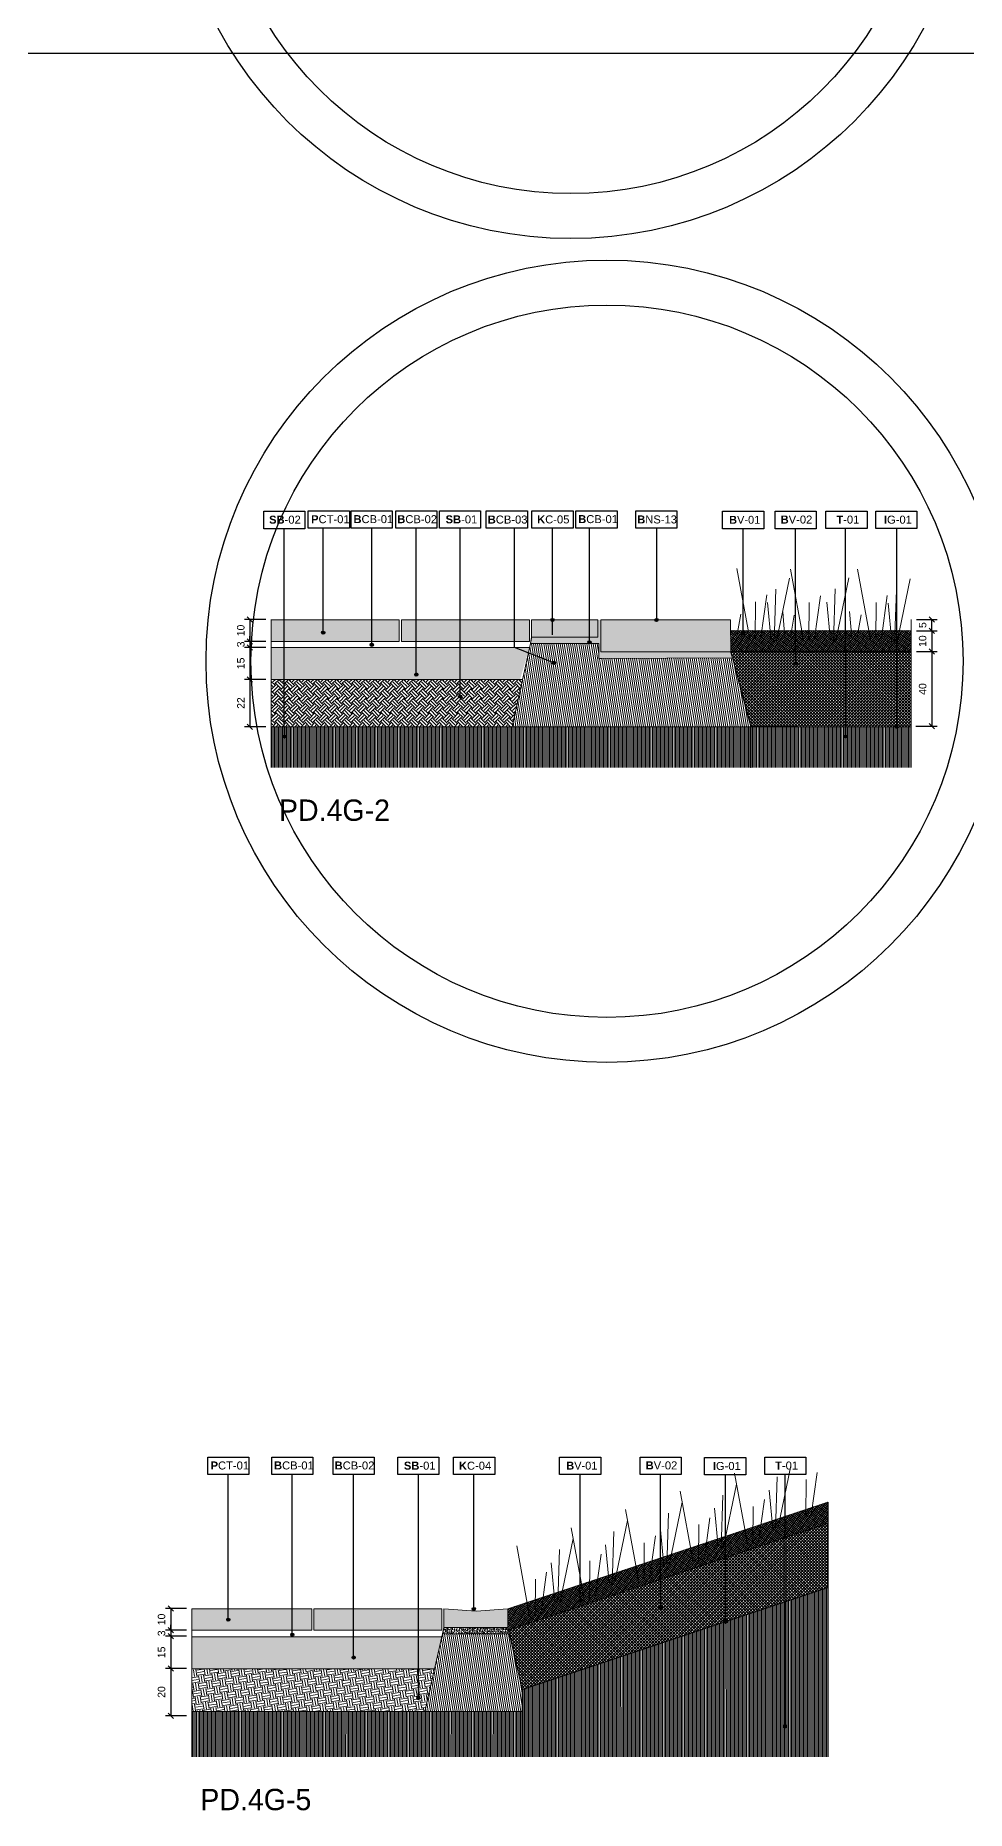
# Model space of a CAD drawing. Header units: metres. Extents: x -325 to 301, y -147 to 149.
# Drawn here: x 56.09 to 60.45, y 55.22 to 63.54 of the extents above; entities that cross this region are included whole.
import ezdxf

# ---------------------------------------------------------------- set-up
doc = ezdxf.new("R2010")
doc.units = ezdxf.units.M
doc.linetypes.add('ACAD_ISO03W100', pattern=[30, 12, -18])
doc.layers.get('Defpoints').update_dxf_attribs({"lineweight": 13})
for name, color, linetype, plot in [('-aux', 50, 'Continuous', False), ('-AUX-QAD', 5, 'Continuous', False), ('-AUX-TWQ', 1, 'Continuous', False)]:
    doc.layers.add(name, color=color, linetype=linetype, plot=plot)
doc.layers.add('0-TX-1_25', color=7, linetype='Continuous', true_color=0x3f4f7f)
doc.layers.add('3-TR-paviment fort', color=7, linetype='Continuous', true_color=0xd1d1d1)
for name, color, linetype in [('02-L-Geotextile', 32, 'Continuous'), ('1-SECCIÓ', 1, 'Continuous'), ('A-KEYPLAN_HATCH', 7, 'Continuous'), ('A_TEXT_2', 7, 'Continuous'), ('EIT_3 TR terra vegetal', 45, 'Continuous')]:
    doc.layers.add(name, color=color, linetype=linetype)
for name, color, linetype, lineweight, true_color in [('03-TR-Paviment_04_Dry Meadow', 7, 'Continuous', 5, 0xd8dd88), ('03-TR-Paviment_07_Precast Concrete Blocks', 7, 'Continuous', 5, 0xe7ddd0), ('3-TR tot_u', 7, 'Continuous', 5, 0x787878)]:
    doc.layers.add(name, color=color, linetype=linetype, lineweight=lineweight, true_color=true_color)
for name, color, linetype, lineweight in [('1-CM', 7, 'Continuous', 0), ('2-L-secció', 1, 'Continuous', 0), ('3-TR Formigó', 252, 'Continuous', 0), ('3-TR Seleccionat', 44, 'Continuous', 0), ('3-TR Tot-u', 37, 'Continuous', 0), ('3-TR-recebo', 252, 'Continuous', 0)]:
    doc.layers.add(name, color=color, linetype=linetype, lineweight=lineweight)
doc.styles.add('Arial_4', font='arial.ttf', dxfattribs={"height": 1.8})
doc.styles.get("Standard").update_dxf_attribs({"font": 'arial.ttf'})
doc.styles.add('x-llegenda materials$0$ENGRAVERS', font='TT0586M.TTF')
doc.dimstyles.new('ISO-25', dxfattribs={"dimtxt": 0.1, "dimasz": 0.1, "dimexe": 0.1, "dimexo": 0.1, "dimgap": 0.1, "dimtad": 1, "dimdec": 0, "dimlfac": 100, "dimzin": 9, "dimtxsty": 'Standard', "dimblk": 'OBLIQUE', "dimcen": 0.1, "dimadec": 0, "dimazin": 0, "dimtfac": 1, "dimtdec": 0, "dimtmove": 0, "dimatfit": 3, "dimldrblk": 'OBLIQUE', "dimfxl": 1, "dimarcsym": 0})

# ---------------------------------------------------------------- blocks, each defined once
blk = doc.blocks.new('hatch keyplan 2')
at = {"layer": 'A-KEYPLAN_HATCH'}
blk.add_lwpolyline([(0, 0.00548), (0.01287, 0.00548), (0.01287, 0), (0, 0)], close=True, dxfattribs=at)
blk = doc.blocks.new('hatch keyplan')
at = {"layer": 'A-KEYPLAN_HATCH'}
blk.add_blockref('hatch keyplan 2', (1.43058, 0.85215), dxfattribs=at)
blk = doc.blocks.new('B-V01')
at = {"layer": 'A-KEYPLAN_HATCH'}
blk.add_blockref('hatch keyplan', (-1.43058, -0.85215), dxfattribs=at)
at = {"layer": 'A_TEXT_2', "lineweight": 211, "insert": (-0.00079, 0.00402), "char_height": 0.0024588, "attachment_point": 1, "line_spacing_factor": 0.938532, "style": 'Arial_4'}
blk.add_mtext_dynamic_manual_height_columns('\\pi0.00285;{\\fArial|b1|i0|c0|p34;B}V-01', width=0.0145619, gutter_width=0.015, heights=[0], dxfattribs=at)
blk = doc.blocks.new('B-V02')
at = {"layer": 'A-KEYPLAN_HATCH'}
blk.add_blockref('hatch keyplan', (-1.43058, -0.85215), dxfattribs=at)
at = {"layer": 'A_TEXT_2', "insert": (-0.0008, 0.00412), "char_height": 0.0025, "attachment_point": 1}
blk.add_mtext_dynamic_manual_height_columns('\\pi0.00255;{\\fArial|b1|i0|c0|p34;B}V-02', width=0.0145619, gutter_width=0.015, heights=[0], dxfattribs=at)
blk = doc.blocks.new('T-01')
at = {"layer": 'A-KEYPLAN_HATCH'}
blk.add_blockref('hatch keyplan', (-1.43058, -0.85215), dxfattribs=at)
at = {"layer": 'A_TEXT_2', "insert": (-0.0008, 0.00408), "char_height": 0.0025, "attachment_point": 1}
blk.add_mtext_dynamic_manual_height_columns('\\pi0.00405;{\\fArial|b1|i0|c0|p34;T}-01', width=0.0145619, gutter_width=0.015, heights=[0], dxfattribs=at)
blk = doc.blocks.new('B-CB03')
at = {"layer": 'A-KEYPLAN_HATCH'}
blk.add_blockref('hatch keyplan', (-1.43058, -0.85215), dxfattribs=at)
at = {"layer": 'A_TEXT_2', "insert": (-0.0008, 0.00398), "char_height": 0.0025, "attachment_point": 1}
blk.add_mtext_dynamic_manual_height_columns('\\pi0.00128;{\\fArial|b1|i0|c0|p34;B}CB-03', width=0.0145619, gutter_width=0.015, heights=[0], dxfattribs=at)
blk = doc.blocks.new('B-CB01')
at = {"layer": 'A-KEYPLAN_HATCH'}
blk.add_blockref('hatch keyplan', (-1.43058, -0.85215), dxfattribs=at)
at = {"layer": 'A_TEXT_2', "insert": (-0.0008, 0.00411), "char_height": 0.0025, "attachment_point": 1}
blk.add_mtext_dynamic_manual_height_columns('\\pi0.00152;{\\fArial|b1|i0|c0|p34;B}CB-01', width=0.0145619, gutter_width=0.015, heights=[0], dxfattribs=at)
blk = doc.blocks.new('PCB01')
at = {"layer": 'A-KEYPLAN_HATCH'}
blk.add_lwpolyline([(0.001, 0.00548), (0.01387, 0.00548), (0.01387, 0), (0.001, 0)], close=True, dxfattribs=at)
at = {"layer": 'A_TEXT_2', "insert": (0.0002, 0.00409), "char_height": 0.0025, "attachment_point": 1}
blk.add_mtext_dynamic_manual_height_columns('\\pi0.00171;{\\fArial|b1|i0|c0|p34;P}CT-01', width=0.0145619, gutter_width=0.015, heights=[0], dxfattribs=at)
blk = doc.blocks.new('B-CB02')
at = {"layer": 'A-KEYPLAN_HATCH'}
blk.add_blockref('hatch keyplan', (-1.43058, -0.85215), dxfattribs=at)
at = {"layer": 'A_TEXT_2', "insert": (-0.0008, 0.00409), "char_height": 0.0025, "attachment_point": 1}
blk.add_mtext_dynamic_manual_height_columns('\\pi0.00129;{\\fArial|b1|i0|c0|p34;B}CB-02', width=0.0145619, gutter_width=0.015, heights=[0], dxfattribs=at)
blk = doc.blocks.new('SB-01')
at = {"layer": 'A-KEYPLAN_HATCH'}
blk.add_blockref('hatch keyplan', (-1.43058, -0.85215), dxfattribs=at)
at = {"layer": 'A_TEXT_2', "insert": (-0.0008, 0.00403), "char_height": 0.0025, "attachment_point": 1}
blk.add_mtext_dynamic_manual_height_columns('\\pi0.00271;{\\fArial|b1|i0|c0|p34;SB}-01', width=0.0145619, gutter_width=0.015, heights=[0], dxfattribs=at)
blk = doc.blocks.new('_Oblique')
at = {"color": 0, "lineweight": -2}
blk.add_line((-0.5, -0.5), (0.5, 0.5), dxfattribs=at)
blk = doc.blocks.new('*D522')
at = {"layer": '0-TX-1_25', "color": 0, "lineweight": -2, "transparency": 16777216}
for p, q in [((60.22, 60.7509), (60.316, 60.7509)), ((60.291, 60.7509), (60.291, 60.6527)), ((60.22, 60.6527), (60.316, 60.6527))]:
    blk.add_line(p, q, dxfattribs=at)
at = {"layer": 'Defpoints', "color": 0, "transparency": 16777216}
for p in [(60.195, 60.7509), (60.195, 60.6527), (60.291, 60.6527)]:
    blk.add_point(p, dxfattribs=at)
at = {"layer": '0-TX-1_25', "color": 0, "lineweight": -2, "transparency": 16777216, "xscale": 0.025, "yscale": 0.025, "zscale": 0.025}
for p, rotation in [((60.291, 60.7509), 90), ((60.291, 60.6527), 270)]:
    blk.add_blockref('_Oblique', p, dxfattribs=dict(at, rotation=rotation))
at = {"layer": '0-TX-1_25', "color": 0, "transparency": 16777216, "insert": (60.2482, 60.7018), "char_height": 0.035, "attachment_point": 5, "rotation": 90}
blk.add_mtext('10', dxfattribs=at)
blk = doc.blocks.new('*D523')
at = {"layer": '0-TX-1_25', "color": 0, "lineweight": -2, "transparency": 16777216}
for p, q in [((60.22, 60.6527), (60.316, 60.6527)), ((60.291, 60.6527), (60.291, 60.3027)), ((60.216, 60.3027), (60.316, 60.3027))]:
    blk.add_line(p, q, dxfattribs=at)
at = {"layer": 'Defpoints', "color": 0, "transparency": 16777216}
for p in [(60.195, 60.6527), (60.191, 60.3027), (60.291, 60.3027)]:
    blk.add_point(p, dxfattribs=at)
at = {"layer": '0-TX-1_25', "color": 0, "lineweight": -2, "transparency": 16777216, "xscale": 0.025, "yscale": 0.025, "zscale": 0.025}
for p, rotation in [((60.291, 60.6527), 90), ((60.291, 60.3027), 270)]:
    blk.add_blockref('_Oblique', p, dxfattribs=dict(at, rotation=rotation))
at = {"layer": '0-TX-1_25', "color": 0, "transparency": 16777216, "insert": (60.2482, 60.4777), "char_height": 0.035, "attachment_point": 5, "rotation": 90}
blk.add_mtext('40', dxfattribs=at)
blk = doc.blocks.new('*D524')
at = {"layer": '0-TX-1_25', "color": 0, "lineweight": -2, "transparency": 16777216}
for p, q in [((57.17, 60.8027), (57.0702, 60.8027)), ((57.0952, 60.8027), (57.0952, 60.7009)), ((57.17, 60.7009), (57.0702, 60.7009))]:
    blk.add_line(p, q, dxfattribs=at)
at = {"layer": 'Defpoints', "color": 0, "transparency": 16777216}
for p in [(57.195, 60.8027), (57.0952, 60.7009), (57.195, 60.7009)]:
    blk.add_point(p, dxfattribs=at)
at = {"layer": '0-TX-1_25', "color": 0, "lineweight": -2, "transparency": 16777216, "xscale": 0.025, "yscale": 0.025, "zscale": 0.025}
for p, rotation in [((57.0952, 60.8027), 90), ((57.0952, 60.7009), 270)]:
    blk.add_blockref('_Oblique', p, dxfattribs=dict(at, rotation=rotation))
at = {"layer": '0-TX-1_25', "color": 0, "transparency": 16777216, "insert": (57.0523, 60.7518), "char_height": 0.035, "attachment_point": 5, "rotation": 90}
blk.add_mtext('10', dxfattribs=at)
blk = doc.blocks.new('*D525')
at = {"layer": '0-TX-1_25', "color": 0, "lineweight": -2, "transparency": 16777216}
for p, q in [((57.0952, 60.7009), (57.0952, 60.7259)), ((57.17, 60.7009), (57.0702, 60.7009)), ((57.17, 60.6727), (57.0702, 60.6727)), ((57.0952, 60.7009), (57.0952, 60.6727)), ((57.0952, 60.6727), (57.0952, 60.6477))]:
    blk.add_line(p, q, dxfattribs=at)
at = {"layer": 'Defpoints', "color": 0, "transparency": 16777216}
for p in [(57.0952, 60.6727), (57.195, 60.7009), (57.195, 60.6727)]:
    blk.add_point(p, dxfattribs=at)
at = {"layer": '0-TX-1_25', "color": 0, "lineweight": -2, "transparency": 16777216, "xscale": 0.025, "yscale": 0.025, "zscale": 0.025}
for p, rotation in [((57.0952, 60.7009), 270), ((57.0952, 60.6727), 90)]:
    blk.add_blockref('_Oblique', p, dxfattribs=dict(at, rotation=rotation))
at = {"layer": '0-TX-1_25', "color": 0, "transparency": 16777216, "insert": (57.0523, 60.6868), "char_height": 0.035, "attachment_point": 5, "rotation": 90}
blk.add_mtext('3', dxfattribs=at)
blk = doc.blocks.new('*D526')
at = {"layer": '0-TX-1_25', "color": 0, "lineweight": -2, "transparency": 16777216}
for p, q in [((57.17, 60.6727), (57.0702, 60.6727)), ((57.0952, 60.6727), (57.0952, 60.5227)), ((57.17, 60.5227), (57.0702, 60.5227))]:
    blk.add_line(p, q, dxfattribs=at)
at = {"layer": 'Defpoints', "color": 0, "transparency": 16777216}
for p in [(57.195, 60.6727), (57.0952, 60.5227), (57.195, 60.5227)]:
    blk.add_point(p, dxfattribs=at)
at = {"layer": '0-TX-1_25', "color": 0, "lineweight": -2, "transparency": 16777216, "xscale": 0.025, "yscale": 0.025, "zscale": 0.025}
for p, rotation in [((57.0952, 60.6727), 90), ((57.0952, 60.5227), 270)]:
    blk.add_blockref('_Oblique', p, dxfattribs=dict(at, rotation=rotation))
at = {"layer": '0-TX-1_25', "color": 0, "transparency": 16777216, "insert": (57.0523, 60.5977), "char_height": 0.035, "attachment_point": 5, "rotation": 90}
blk.add_mtext('15', dxfattribs=at)
blk = doc.blocks.new('*D521')
at = {"layer": '0-TX-1_25', "color": 0, "lineweight": -2, "transparency": 16777216}
for p, q in [((57.17, 60.5227), (57.0702, 60.5227)), ((57.0952, 60.5227), (57.0952, 60.3009)), ((57.17, 60.3009), (57.0702, 60.3009))]:
    blk.add_line(p, q, dxfattribs=at)
at = {"layer": 'Defpoints', "color": 0, "transparency": 16777216}
for p in [(57.195, 60.5227), (57.0952, 60.3009), (57.195, 60.3009)]:
    blk.add_point(p, dxfattribs=at)
at = {"layer": '0-TX-1_25', "color": 0, "lineweight": -2, "transparency": 16777216, "xscale": 0.025, "yscale": 0.025, "zscale": 0.025}
for p, rotation in [((57.0952, 60.5227), 90), ((57.0952, 60.3009), 270)]:
    blk.add_blockref('_Oblique', p, dxfattribs=dict(at, rotation=rotation))
at = {"layer": '0-TX-1_25', "color": 0, "transparency": 16777216, "insert": (57.0526, 60.4118), "char_height": 0.035, "attachment_point": 5, "rotation": 90}
blk.add_mtext('22', dxfattribs=at)
blk = doc.blocks.new('SB-02')
at = {"layer": 'A-KEYPLAN_HATCH'}
blk.add_blockref('hatch keyplan', (-1.43058, -0.85215), dxfattribs=at)
at = {"layer": 'A_TEXT_2', "insert": (-0.0008, 0.00408), "char_height": 0.0025, "attachment_point": 1}
blk.add_mtext_dynamic_manual_height_columns('\\pi0.00249;{\\fArial|b1|i0|c0|p34;SB}-02', width=0.0145619, gutter_width=0.015, heights=[0], dxfattribs=at)
blk = doc.blocks.new('POINT')
at = {"layer": '0-TX-1_25'}
h = blk.add_hatch(dxfattribs=at)
h.set_pattern_fill('ANGLE', color=256)
h.set_pattern_definition([(0, (-83.747, -12.726), (0, 6.985), [5.08, -1.905]), (90, (-83.747, -12.726), (-6.985, 4e-16), [5.08, -1.905])])
edge = h.paths.add_edge_path()
edge.add_arc((0, 0), 0.0075, 0, 360)
h = blk.add_hatch(color=256, dxfattribs=at)
h.dxf.hatch_style = 1
edge = h.paths.add_edge_path()
edge.add_arc((0, 0), 0.0075, 0, 360)
blk.add_circle((0, 0), 0.0075, dxfattribs=at)
blk = doc.blocks.new('CHANNEL-PNS04')
at = {"layer": '03-TR-Paviment_07_Precast Concrete Blocks'}
h = blk.add_hatch(dxfattribs=at)
h.set_pattern_fill('DASH', color=256, scale=0.001075, angle=233.43255, style=0, double=1)
h.set_pattern_definition([(172.673133, (-14.4459543, -13.4691355), (-0.00382053085, -0.0029499811), [0.003413125, -0.003413125])])
h.paths.add_polyline_path([(0.9764, 0.2803), (0.9766, 0.1303), (0.3679, 0.1303), (0.3679, 0.2801)])
at = {"layer": '3-TR Formigó'}
h = blk.add_hatch(dxfattribs=at)
h.set_pattern_fill('ANSI31', color=256, scale=0.003, angle=234.17524, style=0)
h.set_pattern_definition([(279.17524, (-0.519049, -0.1198335), (0.00940313, 0.001518805), [])])
h.paths.add_polyline_path([(0.359, 0.1003), (0.359, 0.1702), (0.038, 0.1702), (-0.0479, -0.2199), (1.0721, -0.2199), (0.9852, 0.1027), (0.369, 0.1003)])
at = {"layer": '3-TR tot_u', "extrusion": (-4.31295e-06, -1.33293e-09, 1)}
h = blk.add_hatch(dxfattribs=at)
h.set_pattern_fill('AR-CONC', color=256, scale=9e-05, angle=90.26705)
h.set_pattern_definition([(140.267055, (-58.371156, -60.521562), (0.001358078, 0.0164031283), [0.0017145, -0.0188595]), (85.267055, (-58.371156, -60.521562), (-0.017180145, -0.0032520194), [0.0013716, -0.0150876526]), (190.7185, (-58.371043, -60.520196), (-0.0158220665, 0.013151109), [0.0014571008, -0.016028122]), (136.451255, (-58.375728, -60.521584), (0.003670054, 0.024414485), [0.00257175, -0.02828925]), (186.902613, (-58.375422, -60.51955), (-0.0223676974, 0.021262348), [0.002185652, -0.024042205]), (81.451206, (-58.375728, -60.521584), (-0.022367697, 0.021262348), [0.002057397, -0.022631376]), (111.267055, (-58.374596, -60.519292), (0.0091401675, 0.013688046), [0.0017145, -0.0188595]), (56.267055, (-58.374596, -60.519292), (-0.016602662, 0.0054848576), [0.0013716, -0.0150876]), (161.7185, (-58.373834, -60.518152), (-0.0074624946, 0.0191729035), [0.0014571008, -0.0160280944]), (127.767055, (-58.371156, -60.5215625), (-0.00761116647, 0.0002425015), [0, -0.01490472, 0, -0.0153162, 0, -0.01514475]), (97.767055, (-58.371156, -60.5215625), (-0.0090441838, 0.0059716798), [0, -0.00873252, 0, -0.01456182, 0, -0.00577215]), (57.767055, (-58.3711323, -60.52666), (0.0004587028, 0.01220542415), [0, -0.005715, 0, -0.0178308, 0, -0.0236601]), (47.767055, (-58.371122, -60.528946), (-0.0023504977, 0.0133208154), [0, -0.0074295, 0, -0.01184148, 0, -0.0168021])])
h.paths.add_polyline_path([(0.0381, 0.1705), (0.0434, 0.2001), (0.3534, 0.2001), (0.3534, 0.2801), (0.3679, 0.2801), (0.3679, 0.2002), (0.3679, 0.1303), (0.9766, 0.1303), (0.9852, 0.1027), (0.359, 0.1003), (0.359, 0.1702)])
at = {"layer": '3-TR-paviment fort'}
blk.add_hatch(color=256, dxfattribs=at).paths.add_polyline_path([(0.0434, 0.28), (0.0434, 0.2001), (0.3534, 0.2001), (0.3534, 0.2801)])
at = {"layer": '1-CM'}
for points in [[(0.0434, 0.2001), (0.3534, 0.2001), (0.3534, 0.2801), (0.0434, 0.28)], [(0.9764, 0.2803), (0.9766, 0.1303), (0.3679, 0.1303), (0.3679, 0.2801)]]:
    blk.add_lwpolyline(points, close=True, dxfattribs=at)
at = {"layer": '1-CM', "elevation": 0.0057}
for points in [[(0.359, 0.1702), (0.038, 0.1702), (-0.0479, -0.2199)], [(1.0721, -0.2199), (0.9852, 0.1027)]]:
    blk.add_lwpolyline(points, dxfattribs=at)
at = {"layer": '1-CM', "extrusion": (-4.31295e-06, -1.33293e-09, 1)}
for points, elevation in [([(0.038, 0.1702), (0.0434, 0.2001)], 0), ([(0.9852, 0.1027), (0.369, 0.1003), (0.359, 0.1003), (0.359, 0.1702)], 0.0057), ([(0.9852, 0.1027), (0.9765, 0.1326)], 0.0057)]:
    blk.add_lwpolyline(points, dxfattribs=dict(at, elevation=elevation))
at = {"layer": '1-CM'}
for points in [[(0.038, 0.1702), (0.3479, 0.1701)], [(0.0479, 0.2001), (0.3534, 0.2001)]]:
    blk.add_lwpolyline(points, dxfattribs=at)
blk = doc.blocks.new('K04')
at = {"layer": 'A-KEYPLAN_HATCH'}
blk.add_blockref('hatch keyplan', (-1.42958, -0.85215), dxfattribs=at)
at = {"layer": 'A_TEXT_2', "insert": (0.0002, 0.00402), "char_height": 0.0025, "attachment_point": 1}
blk.add_mtext_dynamic_manual_height_columns('\\pi0.00244;{\\fArial|b1|i0|c0|p34;K}C-05', width=0.0145619, gutter_width=0.015, heights=[0], dxfattribs=at)
blk = doc.blocks.new('BNS-13')
at = {"layer": 'A-KEYPLAN_HATCH', "xscale": 0.7124947396918078, "yscale": 0.7124947396918078, "zscale": 0.7124947396918078}
blk.add_blockref('hatch keyplan', (-1.01928, -0.60715), dxfattribs=at)
at = {"layer": 'A_TEXT_2', "insert": (0.00031, 0.00286), "char_height": 0.0017812, "attachment_point": 1}
blk.add_mtext_dynamic_manual_height_columns('{\\fArial|b1|i0|c0|p34;B}NS-13', width=0.0103753, gutter_width=0.01069, heights=[0], dxfattribs=at)
blk = doc.blocks.new('*D529')
at = {"layer": '0-TX-1_25', "color": 0, "lineweight": -2, "transparency": 16777216}
for p, q in [((60.22, 60.8027), (60.316, 60.8027)), ((60.291, 60.7509), (60.291, 60.8027)), ((60.22, 60.7509), (60.316, 60.7509))]:
    blk.add_line(p, q, dxfattribs=at)
at = {"layer": 'Defpoints', "color": 0, "transparency": 16777216}
for p in [(60.195, 60.8027), (60.291, 60.8027), (60.195, 60.7509)]:
    blk.add_point(p, dxfattribs=at)
at = {"layer": '0-TX-1_25', "color": 0, "lineweight": -2, "transparency": 16777216, "xscale": 0.025, "yscale": 0.025, "zscale": 0.025}
for p, rotation in [((60.291, 60.8027), 90), ((60.291, 60.7509), 270)]:
    blk.add_blockref('_Oblique', p, dxfattribs=dict(at, rotation=rotation))
at = {"layer": '0-TX-1_25', "color": 0, "transparency": 16777216, "insert": (60.2482, 60.7768), "char_height": 0.035, "attachment_point": 5, "rotation": 90}
blk.add_mtext('5', dxfattribs=at)
blk = doc.blocks.new('*D1198')
at = {"layer": '0-TX-1_25', "color": 0, "lineweight": -2, "transparency": 16777216}
for p, q in [((22.6963, 61.759), (22.6093, 61.759)), ((22.6343, 61.759), (22.6343, 61.609)), ((22.7343, 61.609), (22.6093, 61.609))]:
    blk.add_line(p, q, dxfattribs=at)
at = {"layer": 'Defpoints', "color": 0, "transparency": 16777216}
for p in [(22.7213, 61.759), (22.6343, 61.609), (66.3646, 61.609)]:
    blk.add_point(p, dxfattribs=at)
at = {"layer": '0-TX-1_25', "color": 0, "lineweight": -2, "transparency": 16777216, "xscale": 0.025, "yscale": 0.025, "zscale": 0.025}
for p, rotation in [((22.6343, 61.759), 90), ((22.6343, 61.609), 270)]:
    blk.add_blockref('_Oblique', p, dxfattribs=dict(at, rotation=rotation))
at = {"layer": '0-TX-1_25', "color": 0, "transparency": 16777216, "insert": (22.5915, 61.684), "char_height": 0.035, "attachment_point": 5, "rotation": 90}
blk.add_mtext('15', dxfattribs=at)
blk = doc.blocks.new('*D1210')
at = {"layer": '0-TX-1_25', "color": 0, "lineweight": -2, "transparency": 16777216}
for p, q in [((56.7984, 56.1692), (56.6986, 56.1692)), ((56.7236, 56.1692), (56.7236, 56.0674)), ((56.7984, 56.0674), (56.6986, 56.0674))]:
    blk.add_line(p, q, dxfattribs=at)
at = {"layer": 'Defpoints', "color": 0, "transparency": 16777216}
for p in [(56.8234, 56.1692), (56.7236, 56.0674), (56.8234, 56.0674)]:
    blk.add_point(p, dxfattribs=at)
at = {"layer": '0-TX-1_25', "color": 0, "lineweight": -2, "transparency": 16777216, "xscale": 0.025, "yscale": 0.025, "zscale": 0.025}
for p, rotation in [((56.7236, 56.1692), 90), ((56.7236, 56.0674), 270)]:
    blk.add_blockref('_Oblique', p, dxfattribs=dict(at, rotation=rotation))
at = {"layer": '0-TX-1_25', "color": 0, "transparency": 16777216, "insert": (56.6807, 56.1183), "char_height": 0.035, "attachment_point": 5, "rotation": 90}
blk.add_mtext('10', dxfattribs=at)
blk = doc.blocks.new('*D1211')
at = {"layer": '0-TX-1_25', "color": 0, "lineweight": -2, "transparency": 16777216}
for p, q in [((56.7984, 56.0674), (56.6986, 56.0674)), ((56.7236, 56.0674), (56.7236, 56.0924)), ((56.7236, 56.0674), (56.7236, 56.0392)), ((56.7984, 56.0392), (56.6986, 56.0392)), ((56.7236, 56.0392), (56.7236, 56.0142))]:
    blk.add_line(p, q, dxfattribs=at)
at = {"layer": 'Defpoints', "color": 0, "transparency": 16777216}
for p in [(56.8234, 56.0674), (56.7236, 56.0392), (56.8234, 56.0392)]:
    blk.add_point(p, dxfattribs=at)
at = {"layer": '0-TX-1_25', "color": 0, "lineweight": -2, "transparency": 16777216, "xscale": 0.025, "yscale": 0.025, "zscale": 0.025}
for p, rotation in [((56.7236, 56.0674), 270), ((56.7236, 56.0392), 90)]:
    blk.add_blockref('_Oblique', p, dxfattribs=dict(at, rotation=rotation))
at = {"layer": '0-TX-1_25', "color": 0, "transparency": 16777216, "insert": (56.6807, 56.0533), "char_height": 0.035, "attachment_point": 5, "rotation": 90}
blk.add_mtext('3', dxfattribs=at)
blk = doc.blocks.new('*D1212')
at = {"layer": '0-TX-1_25', "color": 0, "lineweight": -2, "transparency": 16777216}
for p, q in [((56.7984, 56.0392), (56.6986, 56.0392)), ((56.7236, 56.0392), (56.7236, 55.8892)), ((56.7984, 55.8892), (56.6986, 55.8892))]:
    blk.add_line(p, q, dxfattribs=at)
at = {"layer": 'Defpoints', "color": 0, "transparency": 16777216}
for p in [(56.8234, 56.0392), (56.7236, 55.8892), (56.8234, 55.8892)]:
    blk.add_point(p, dxfattribs=at)
at = {"layer": '0-TX-1_25', "color": 0, "lineweight": -2, "transparency": 16777216, "xscale": 0.025, "yscale": 0.025, "zscale": 0.025}
for p, rotation in [((56.7236, 56.0392), 90), ((56.7236, 55.8892), 270)]:
    blk.add_blockref('_Oblique', p, dxfattribs=dict(at, rotation=rotation))
at = {"layer": '0-TX-1_25', "color": 0, "transparency": 16777216, "insert": (56.6807, 55.9642), "char_height": 0.035, "attachment_point": 5, "rotation": 90}
blk.add_mtext('15', dxfattribs=at)
blk = doc.blocks.new('*D1213')
at = {"layer": '0-TX-1_25', "color": 0, "lineweight": -2, "transparency": 16777216}
for p, q in [((56.7984, 55.8892), (56.6986, 55.8892)), ((56.7236, 55.8892), (56.7236, 55.6674)), ((56.7984, 55.6674), (56.6986, 55.6674))]:
    blk.add_line(p, q, dxfattribs=at)
at = {"layer": 'Defpoints', "color": 0, "transparency": 16777216}
for p in [(56.8234, 55.8892), (56.7236, 55.6674), (56.8234, 55.6674)]:
    blk.add_point(p, dxfattribs=at)
at = {"layer": '0-TX-1_25', "color": 0, "lineweight": -2, "transparency": 16777216, "xscale": 0.025, "yscale": 0.025, "zscale": 0.025}
for p, rotation in [((56.7236, 55.8892), 90), ((56.7236, 55.6674), 270)]:
    blk.add_blockref('_Oblique', p, dxfattribs=dict(at, rotation=rotation))
at = {"layer": '0-TX-1_25', "color": 0, "transparency": 16777216, "insert": (56.6807, 55.7783), "char_height": 0.035, "attachment_point": 5, "rotation": 90}
blk.add_mtext('20', dxfattribs=at)
blk = doc.blocks.new('K03')
at = {"layer": 'A-KEYPLAN_HATCH'}
blk.add_blockref('hatch keyplan', (-1.43058, -0.85215), dxfattribs=at)
at = {"layer": 'A_TEXT_2', "insert": (-0.0008, 0.00402), "char_height": 0.0025, "attachment_point": 1}
blk.add_mtext_dynamic_manual_height_columns('\\pi0.00245;{\\fArial|b1|i0|c0|p34;K}C-04', width=0.0145619, gutter_width=0.015, heights=[0], dxfattribs=at)
blk = doc.blocks.new('IG01')
at = {"layer": 'A-KEYPLAN_HATCH', "xscale": 10, "yscale": 10, "zscale": 10}
blk.add_blockref('hatch keyplan', (-14.3058, -8.5215), dxfattribs=at)
at = {"layer": 'A_TEXT_2', "insert": (-0.008, 0.0405), "char_height": 0.025, "attachment_point": 1}
blk.add_mtext_dynamic_manual_height_columns('\\pi0.03354;{\\fArial|b1|i0|c0|p34;I}G-01', width=0.145619, gutter_width=0.15, heights=[0], dxfattribs=at)

msp = doc.modelspace()

# ---------------------------------------------------------------- hatches: boundary and pattern name
at = {"layer": '3-TR Formigó'}
h = msp.add_hatch(dxfattribs=at)
h.set_pattern_fill('ANSI31', color=256, scale=0.003, angle=234.17524, style=0)
h.set_pattern_definition([(279.175244, (19.284455, -35.677851), (0.00940313, 0.0015188056), [])])
h.paths.add_polyline_path([(57.9147, 55.6874), (58.3709, 55.6874), (58.3709, 55.7896), (58.3113, 56.0501), (57.9976, 56.0502)])
at = {"layer": '3-TR Seleccionat'}
h = msp.add_hatch(dxfattribs=at)
h.set_pattern_fill('ANSI31', color=256, scale=0.002, angle=225, style=0)
h.set_pattern_definition([(270, (441134.940583, -650776.1337035), (-0.00635, -2e-18), [])])
h.paths.add_polyline_path([(60.195, 60.1099), (60.195, 60.3009), (57.195, 60.3009), (57.195, 60.1099)])
h = msp.add_hatch(dxfattribs=at)
h.set_pattern_fill('ANSI31', color=256, scale=0.002, angle=45, style=0)
h.set_pattern_definition([(90, (-441017.971137, -650780.830051), (-0.00635, 1e-18), [])])
h.paths.add_polyline_path([(58.3709, 55.7896), (58.3709, 55.6874), (56.8244, 55.6874), (56.8244, 55.4745), (59.8044, 55.4745), (59.8044, 56.2681)])
at = {"layer": '3-TR Tot-u'}
h = msp.add_hatch(dxfattribs=at)
h.set_pattern_fill('EARTH', color=256, scale=0.005, angle=-80.82476, style=0)
h.set_pattern_definition([(44.999999995, (-269473.771163, 738622.719002), (3.8e-12, 0.0449012806053), [0.03175, -0.03175]), (44.999999995, (-269473.77958, 738622.72742), (3.8e-12, 0.0449012806053), [0.03175, -0.03175]), (44.999999995, (-269473.788, 738622.73584), (3.8e-12, 0.0449012806053), [0.03175, -0.03175]), (134.999999995, (-269473.788, 738622.741453), (-0.0449012806053, 3.8e-12), [0.03175, -0.03175]), (134.999999995, (-269473.77958, 738622.749872), (-0.0449012806053, 3.8e-12), [0.03175, -0.03175]), (134.999999995, (-269473.771163, 738622.75829), (-0.0449012806053, 3.8e-12), [0.03175, -0.03175])])
h.paths.add_polyline_path([(58.324, 60.3009), (58.372, 60.5218), (57.195, 60.5227), (57.195, 60.3009)])
h = msp.add_hatch(dxfattribs=at)
h.set_pattern_fill('EARTH', color=256, scale=0.005, angle=-80.82476, style=0)
h.set_pattern_definition([(279.1752, (58.304433, 55.637396), (0.03640645, -0.0262811), [0.03175, -0.03175]), (279.1752, (58.316187, 55.639295), (0.03640645, -0.0262811), [0.03175, -0.03175]), (279.1752, (58.32794, 55.641193), (0.03640645, -0.0262811), [0.03175, -0.03175]), (9.1752, (58.332492, 55.637908), (0.0262811, 0.03640645), [0.03175, -0.03175]), (9.1752, (58.33439, 55.626154), (0.0262811, 0.03640645), [0.03175, -0.03175]), (9.1752, (58.33629, 55.6144), (0.0262811, 0.03640645), [0.03175, -0.03175])])
h.paths.add_polyline_path([(57.9147, 55.6874), (57.9604, 55.8874), (56.8234, 55.8874), (56.8234, 55.6874)])
at = {"layer": '3-TR tot_u'}
h = msp.add_hatch(dxfattribs=at)
h.set_pattern_fill('AR-CONC', color=256, scale=0.0002, angle=90.26641)
h.set_pattern_definition([(140.2664143104, (269989.579492, -738410.930217), (0.0030183585511, 0.0364513625844), [0.00381, -0.04191]), (85.2664143104, (269989.579492, -738410.930217), (-0.0381781810675, -0.0072262829332), [0.003048, -0.033528116834]), (190.7178590104, (269989.579743, -738410.92718), (-0.0351598209585, 0.0292250795622), [0.00323800176, -0.03561804892]), (136.4506143104, (269989.56933, -738410.930265), (0.0081562825582, 0.0542543196878), [0.005715, -0.062865]), (186.9019719204, (269989.57001, -738410.925743), (-0.049705465848, 0.047250217616), [0.004857004628, -0.053427121632]), (81.45056548, (269989.56933, -738410.930265), (-0.0497054658455, 0.0472502176188), [0.004571993414, -0.050291946384]), (111.2664143104, (269989.571848, -738410.925173), (0.0203118235131, 0.0304176527954), [0.00381, -0.04191]), (56.2664143104, (269989.57185, -738410.925173), (-0.0368946682902, 0.0121889849718), [0.003048, -0.033528]), (161.7178593104, (269989.57354, -738410.922638), (-0.016582844967, 0.0426066376987), [0.00323800176, -0.03561798752]), (127.7664143104, (269989.579492, -738410.930217), (-0.0169136972324, 0.00053908133522), [0, -0.0331216, 0, -0.034036, 0, -0.033655]), (97.7664143104, (269989.579492, -738410.930217), (-0.02009803784808, 0.0132706243038), [0, -0.0194056, 0, -0.0323596, 0, -0.012827]), (57.7664143104, (269989.579545, -738410.941546), (0.00101964285024, 0.02712315336895), [0, -0.0127, 0, -0.039624, 0, -0.052578]), (47.7664143104, (269989.579568, -738410.946626), (-0.0052229971542, 0.0296018704426), [0, -0.01651, 0, -0.0263144, 0, -0.037338])])
h.paths.add_polyline_path([(57.195, 60.6727), (57.195, 60.5227), (58.1717, 60.5227), (58.3618, 60.5227), (58.4049, 60.6727)])
h = msp.add_hatch(dxfattribs=at)
h.set_pattern_fill('AR-CONC', color=256, scale=9e-05, angle=90.26641)
h.set_pattern_definition([(140.266414, (-25.426889, 33.254859), (0.0013582613, 0.0164031132), [0.0017145, -0.0188595]), (85.266414, (-25.426889, 33.25486), (-0.0171801815, -0.0032518273), [0.0013716, -0.0150876526]), (190.71786, (-25.426776, 33.256226), (-0.0158219194, 0.0131512858), [0.0014571008, -0.016028122]), (136.450614, (-25.43146, 33.254838), (0.003670327, 0.024414444), [0.00257175, -0.02828925]), (186.901972, (-25.431155, 33.256872), (-0.0223674596, 0.021262598), [0.002185652, -0.024042205]), (81.450565, (-25.43146, 33.254838), (-0.0223674596, 0.021262598), [0.002057397, -0.022631376]), (111.266414, (-25.430328, 33.257129), (0.0091403206, 0.0136879438), [0.0017145, -0.0188595]), (56.266414, (-25.430328, 33.25713), (-0.0166026007, 0.0054850432), [0.0013716, -0.0150876]), (161.71786, (-25.429567, 33.25827), (-0.0074622802, 0.019172987), [0.0014571008, -0.0160280944]), (127.766414, (-25.426889, 33.254859), (-0.00761116375, 0.0002425866), [0, -0.01490472, 0, -0.0153162, 0, -0.01514475]), (97.766414, (-25.426889, 33.254859), (-0.009044117, 0.0059717809), [0, -0.00873252, 0, -0.01456182, 0, -0.00577215]), (57.766414, (-25.426865, 33.2497615), (0.0004588393, 0.012205419), [0, -0.005715, 0, -0.0178308, 0, -0.0236601]), (47.766414, (-25.426854, 33.247475), (-0.0023503487, 0.0133208417), [0, -0.0074295, 0, -0.01184148, 0, -0.0168021])])
h.paths.add_polyline_path([(58.3124, 56.0501), (58.3044, 56.0801), (58.0044, 56.0802), (57.9979, 56.0502)])
h = msp.add_hatch(dxfattribs=at)
h.set_pattern_fill('AR-CONC', color=256, scale=0.0002, angle=90.26641)
h.set_pattern_definition([(140.2664143104, (269989.115018, -738413.258146), (0.0030183585511, 0.0364513625844), [0.00381, -0.04191]), (85.2664143104, (269989.115018, -738413.258146), (-0.0381781810675, -0.0072262829332), [0.003048, -0.033528116834]), (190.7178590104, (269989.11527, -738413.25511), (-0.0351598209585, 0.0292250795622), [0.00323800176, -0.03561804892]), (136.4506143104, (269989.10486, -738413.258193), (0.0081562825582, 0.0542543196878), [0.005715, -0.062865]), (186.9019719204, (269989.10554, -738413.25367), (-0.049705465848, 0.047250217616), [0.004857004628, -0.053427121632]), (81.45056548, (269989.10486, -738413.258193), (-0.0497054658455, 0.0472502176188), [0.004571993414, -0.050291946384]), (111.2664143104, (269989.107374, -738413.253102), (0.0203118235131, 0.0304176527954), [0.00381, -0.04191]), (56.2664143104, (269989.107374, -738413.2531), (-0.0368946682902, 0.0121889849718), [0.003048, -0.033528]), (161.7178593104, (269989.109067, -738413.250567), (-0.016582844967, 0.0426066376987), [0.00323800176, -0.03561798752]), (127.7664143104, (269989.115018, -738413.258146), (-0.0169136972324, 0.00053908133522), [0, -0.0331216, 0, -0.034036, 0, -0.033655]), (97.7664143104, (269989.115018, -738413.258146), (-0.02009803784808, 0.0132706243038), [0, -0.0194056, 0, -0.0323596, 0, -0.012827]), (57.7664143104, (269989.11507, -738413.269474), (0.00101964285024, 0.02712315336895), [0, -0.0127, 0, -0.039624, 0, -0.052578]), (47.7664143104, (269989.115094, -738413.274554), (-0.0052229971542, 0.0296018704426), [0, -0.01651, 0, -0.0263144, 0, -0.037338])])
h.paths.add_polyline_path([(56.8234, 56.0374), (56.8234, 55.8874), (57.9604, 55.8874), (57.9946, 56.0374)])
at = {"layer": '3-TR-paviment fort'}
for points in [[(57.195, 60.7009), (57.795, 60.7009), (57.795, 60.8009), (57.195, 60.8009)], [(57.805, 60.7009), (58.405, 60.7009), (58.405, 60.8009), (57.805, 60.8009)], [(57.3844, 56.1675), (56.8234, 56.1675), (56.8234, 56.0675), (57.3844, 56.0675)], [(57.9944, 56.1675), (57.3944, 56.1675), (57.3944, 56.0675), (57.9944, 56.0675)], [(58.3044, 56.1674), (58.3044, 56.0801), (58.0044, 56.0802), (58.0044, 56.1675), (58.1552, 56.1563)]]:
    msp.add_hatch(color=256, dxfattribs=at).paths.add_polyline_path(points)
at = {"layer": '3-TR-recebo'}
h = msp.add_hatch(dxfattribs=at)
h.set_pattern_fill('_USER', color=256, scale=0.008, angle=234.17524, style=0, double=1, pattern_type=0)
h.set_pattern_definition([(234.17524, (61.267197, 60.65273), (0.006486488, -0.004682464), []), (324.17524, (61.267197, 60.65273), (0.004682464, 0.006486488), [])])
h.paths.add_polyline_path([(60.195, 60.6527), (60.195, 60.7509), (59.3476, 60.7517), (59.3491, 60.6535)])
h = msp.add_hatch(dxfattribs=at)
h.set_pattern_fill('_USER', color=256, scale=0.008, angle=234.17524, style=0, double=1, pattern_type=0)
h.set_pattern_definition([(234.17524389634, (419524.650143, 4594455.4663345), (0.006486487979183, -0.004682464489553), []), (324.17524389634, (419524.650143, 4594455.4663345), (0.004682464489553, 0.006486487979183), [])])
h.paths.add_polyline_path([(58.3044, 56.0674), (58.3044, 56.1674), (59.8044, 56.6681), (59.8044, 56.5681)])
at = {"layer": 'EIT_3 TR terra vegetal'}
h = msp.add_hatch(dxfattribs=at)
h.set_pattern_fill('_USER', color=256, scale=0.01, angle=45, style=0, double=1, pattern_type=0)
h.set_pattern_definition([(45, (419511.302552, 4594390.914586), (-0.007071067811865, 0.007071067811865), []), (135, (419511.302552, 4594390.914586), (-0.007071067811865, -0.007071067811865), [])])
h.paths.add_polyline_path([(59.3484, 60.6512), (59.4428, 60.3009), (60.195, 60.3009), (60.195, 60.6527), (59.4407, 60.6534)])
h = msp.add_hatch(dxfattribs=at)
h.set_pattern_fill('_USER', color=256, scale=0.01, angle=45, style=0, double=1, pattern_type=0)
h.set_pattern_definition([(45, (419510.838078, 4594390.441988), (-0.007071067811865, 0.007071067811865), []), (135, (419510.838078, 4594390.441988), (-0.007071067811865, -0.007071067811865), [])])
h.paths.add_polyline_path([(58.307, 56.0691), (58.3709, 55.7896), (59.8044, 56.2681), (59.8044, 56.5681)])

# ---------------------------------------------------------------- linework, layer by layer
at = {"layer": '-aux'}
msp.add_lwpolyline([(12.2345, 63.4567), (142.2345, 63.4567)], dxfattribs=at)
at = {"layer": '-AUX-QAD'}
for radius in [1.8794, 1.6689]:
    msp.add_circle((58.5992, 64.4675), radius, dxfattribs=at)
at = {"layer": '-AUX-TWQ'}
for radius in [1.8794, 1.6689]:
    msp.add_circle((58.7686, 60.6076), radius, dxfattribs=at)
msp.add_line((59.3484, 60.6535, 0), (60.195, 60.6527))
at = {"layer": '0-TX-1_25'}
for points in [[(57.256, 60.2549), (57.256, 61.2285)], [(57.4387, 60.7416), (57.4387, 61.2306)], [(57.666, 60.685), (57.666, 61.2306)], [(57.8749, 60.5451), (57.8749, 61.2306)], [(58.08, 60.4418), (58.08, 61.2306)], [(58.5199, 60.6001), (58.3357, 60.6727), (58.3357, 61.2306)], [(58.5131, 60.7316), (58.5131, 61.2306)], [(58.6871, 60.6963), (58.6871, 61.2306)], [(59.4068, 60.7381), (59.4068, 61.2285)], [(59.6528, 60.597), (59.6528, 61.2285)], [(59.8864, 60.2549), (59.8864, 61.2285)], [(60.1251, 61.2289), (60.125, 60.3009)], [(56.9935, 56.1174), (56.9935, 56.797)], [(57.2936, 56.0468), (57.2936, 56.797)], [(57.5812, 55.9401), (57.5812, 56.797)], [(57.8845, 55.7497), (57.8845, 56.797)], [(58.1443, 56.1674), (58.1443, 56.797)], [(58.6433, 56.2054), (58.6433, 56.797)], [(59.0201, 56.1733), (59.0201, 56.797)], [(59.323, 56.7953), (59.3229, 56.1073)], [(59.6045, 55.6172), (59.6045, 56.797)]]:
    msp.add_lwpolyline(points, dxfattribs=at)
at = {"layer": '0-TX-1_25', "elevation": 0}
msp.add_lwpolyline([(59.0003, 61.2306), (59.0004, 60.8011)], dxfattribs=at)
at = {"layer": '02-L-Geotextile', "linetype": 'ACAD_ISO03W100', "ltscale": 0.002, "const_width": 0.005}
for points, elevation in [([(59.444, 60.301), (60.195, 60.3009)], 0.0057), ([(58.3709, 55.7896), (59.8044, 56.2681)], 0)]:
    msp.add_lwpolyline(points, dxfattribs=dict(at, elevation=elevation))
at = {"layer": '03-TR-Paviment_04_Dry Meadow'}
for points in [[(59.3776, 61.0428), (59.4383, 60.713)], [(59.6245, 60.9964), (59.5636, 60.7014)], [(59.629, 61.0383), (59.6896, 60.7085)], [(59.9029, 60.9988), (59.842, 60.7038)], [(59.9425, 61.0394), (60.0031, 60.7096)], [(60.1893, 60.993), (60.1284, 60.698)], [(59.4652, 60.8866), (59.4638, 60.7137)], [(59.5178, 60.9192), (59.4901, 60.7188)], [(59.5215, 60.8824), (59.5387, 60.7016)], [(59.5605, 60.9448), (59.5522, 60.6974)], [(59.7165, 60.8822), (59.7152, 60.7092)], [(59.7691, 60.9147), (59.7414, 60.7144)], [(59.7999, 60.8848), (59.8171, 60.704)], [(59.8389, 60.9472), (59.8306, 60.6998)], [(60.03, 60.8832), (60.0287, 60.7103)], [(60.0826, 60.9158), (60.0549, 60.7154)], [(60.0863, 60.879), (60.1036, 60.6982)], [(60.1253, 60.9414), (60.117, 60.694)], [(59.3954, 60.8283), (59.3773, 60.7248)], [(59.5924, 60.8392), (59.6028, 60.7168)], [(59.6467, 60.8238), (59.6286, 60.7204)], [(59.9059, 60.8402), (59.9163, 60.7178)], [(59.9602, 60.8249), (59.9421, 60.7214)], [(59.3665, 56.8038), (59.4272, 56.474)], [(59.6311, 56.838), (59.5702, 56.5431)], [(59.7541, 56.8072), (59.7264, 56.6068)], [(59.1113, 56.7186), (59.1719, 56.3888)], [(59.3759, 56.7528), (59.315, 56.4579)], [(59.5281, 56.7241), (59.5453, 56.5433)], [(59.5671, 56.7864), (59.5588, 56.539)], [(59.7016, 56.7746), (59.7002, 56.6017)], [(59.1206, 56.6676), (59.0597, 56.3727)], [(59.2729, 56.6389), (59.2901, 56.4581)], [(59.3119, 56.7012), (59.3036, 56.4538)], [(59.4541, 56.6476), (59.4527, 56.4747)], [(59.5067, 56.6802), (59.479, 56.4798)], [(58.8654, 56.5824), (58.8045, 56.2875)], [(58.8561, 56.6334), (58.9167, 56.3036)], [(59.0176, 56.5537), (59.0349, 56.3729)], [(59.0567, 56.616), (59.0484, 56.3686)], [(59.1989, 56.5624), (59.1975, 56.3895)], [(59.2514, 56.595), (59.2237, 56.3946)], [(58.6102, 56.4972), (58.5493, 56.2023)], [(58.6008, 56.5482), (58.6615, 56.2184)], [(58.7624, 56.4685), (58.7796, 56.2877)], [(58.8014, 56.5308), (58.7931, 56.2834)], [(58.9437, 56.4772), (58.9423, 56.3043)], [(58.9962, 56.5098), (58.9685, 56.3094)], [(58.3456, 56.463), (58.4062, 56.1332)], [(58.5462, 56.4456), (58.5379, 56.1982)], [(58.6884, 56.3921), (58.687, 56.2191)], [(58.741, 56.4246), (58.7133, 56.2243)], [(58.4332, 56.3069), (58.4318, 56.1339)], [(58.4857, 56.3394), (58.458, 56.1391)], [(58.5072, 56.3833), (58.5244, 56.2025)]]:
    msp.add_lwpolyline(points, dxfattribs=at)
at = {"layer": '1-CM'}
for p, q in [((58.4049, 60.6727), (57.195, 60.6727)), ((57.195, 60.3009), (60.195, 60.3009)), ((57.9946, 56.0374), (56.8234, 56.0374)), ((57.9604, 55.8874), (56.8234, 55.8874)), ((58.2178, 55.6874), (56.8234, 55.6874))]:
    msp.add_line(p, q, dxfattribs=at)
for points in [[(57.195, 60.7009), (57.795, 60.7009), (57.795, 60.8009), (57.195, 60.8009)], [(57.805, 60.7009), (58.405, 60.7009), (58.405, 60.8009), (57.805, 60.8009)], [(58.3044, 56.1674), (58.3044, 56.0801), (58.0044, 56.0802), (58.0044, 56.1675), (58.1552, 56.1563)], [(58.3113, 56.0501), (58.3044, 56.0801), (58.0044, 56.0802), (57.9979, 56.0502)], [(57.9147, 55.6874), (58.3709, 55.6874), (58.3709, 55.7896), (58.3113, 56.0501), (57.9976, 56.0502)]]:
    msp.add_lwpolyline(points, close=True, dxfattribs=at)
for points in [[(58.4153, 60.7136), (58.4081, 60.6837)], [(59.3483, 60.7517), (60.195, 60.7509)], [(58.3723, 60.5227), (57.195, 60.5227)], [(59.3836, 60.5209), (59.4428, 60.3009)], [(59.4428, 60.3009), (59.4428, 60.1081)], [(58.3044, 56.0801), (58.3044, 56.1674), (59.8044, 56.6681), (59.8044, 56.5681), (58.3071, 56.0683)], [(58.3709, 55.7896), (59.8044, 56.2681)], [(57.3844, 56.1675), (56.8234, 56.1675), (56.8234, 56.0675), (57.3844, 56.0675), (57.3844, 56.1675)], [(57.9944, 56.1675), (57.3944, 56.1675), (57.3944, 56.0675), (57.9944, 56.0675), (57.9944, 56.1675)], [(58.0044, 56.1675), (58.1552, 56.1563), (58.3044, 56.1674)], [(58.0044, 56.0802), (58.3044, 56.0801)], [(58.2178, 55.6874), (58.3709, 55.6874), (58.3709, 55.7896), (58.3044, 56.0802)], [(57.9976, 56.0502), (58.3113, 56.0501)], [(58.3709, 55.6874), (58.3709, 55.476)]]:
    msp.add_lwpolyline(points, dxfattribs=at)
at = {"layer": '1-SECCIÓ'}
msp.add_line((59.8044, 56.6681), (59.8044, 55.4745), dxfattribs=at)
at = {"layer": '2-L-secció'}
for points in [[(57.195, 60.8027), (57.195, 60.1099)], [(60.195, 60.8027), (60.195, 60.1099)], [(56.8234, 56.1674), (56.8234, 55.4745)]]:
    msp.add_lwpolyline(points, dxfattribs=at)

# ---------------------------------------------------------------- block references
at = {"color": 244, "true_color": 0x991b1e, "extrusion": (4.31295e-06, 1.33293e-09, 1), "xscale": 21.05278753465625, "yscale": 21.05278753465625, "zscale": 21.05278753465625}
msp.add_blockref('BNS-13', (58.9037, 61.2306, 0.0003), dxfattribs=at)
at = {"color": 244, "true_color": 0x991b1e, "xscale": 14.99999999999752, "yscale": 14.99999999999752, "zscale": 14.99999999999752}
msp.add_blockref('K03', (58.0497, 56.797), dxfattribs=at)
at = {"layer": '0-TX-1_25', "xscale": 15, "yscale": 15, "zscale": 15}
for name, p in [('SB-02', (57.1594, 61.2285)), ('PCB01', (57.353, 61.2306)), ('B-CB01', (57.5694, 61.2306)), ('B-CB02', (57.7783, 61.2306)), ('SB-01', (57.9834, 61.2306)), ('B-CB03', (58.2025, 61.2306)), ('B-CB01', (58.6228, 61.2306)), ('B-V01', (59.3102, 61.2285)), ('B-V02', (59.5563, 61.2285)), ('T-01', (59.7952, 61.2289)), ('PCB01', (56.8819, 56.797)), ('B-CB01', (57.1971, 56.797)), ('B-CB02', (57.4847, 56.797)), ('SB-01', (57.7879, 56.797)), ('B-V01', (58.5468, 56.797)), ('B-V02', (58.9235, 56.797)), ('T-01', (59.508, 56.797))]:
    msp.add_blockref(name, p, dxfattribs=at)
at = {"layer": '0-TX-1_25'}
for p in [(58.5131, 60.8009), (59.0004, 60.8011, 0), (57.4387, 60.7416), (59.4068, 60.7381), (57.666, 60.685), (58.6871, 60.6963), (57.8749, 60.5451), (58.5199, 60.6001), (59.6528, 60.597), (58.08, 60.4418), (60.1251, 60.3009), (57.256, 60.2549), (59.8864, 60.2549), (58.1443, 56.1674), (58.6433, 56.2054), (59.0201, 56.1733), (56.9935, 56.1174), (57.2936, 56.0468), (59.3229, 56.1073), (57.5812, 55.9401), (57.8845, 55.7497), (59.6045, 55.6172)]:
    msp.add_blockref('POINT', p, dxfattribs=at)
at = {"layer": '1-CM', "xscale": 1.5, "yscale": 1.5, "zscale": 1.5}
for p in [(60.0285, 61.2289), (59.2264, 56.7953)]:
    msp.add_blockref('IG01', p, dxfattribs=at)
at = {"layer": '1-CM', "extrusion": (4.31295e-06, 1.2847e-09, 1), "rotation": 359.9993593738585}
msp.add_blockref('CHANNEL-PNS04', (58.3718, 60.5209, 0.0003), dxfattribs=at)
at = {"layer": 'A-KEYPLAN_HATCH', "extrusion": (4.31295e-06, 1.33293e-09, 1), "xscale": 15.00000026264159, "yscale": 15.00000026264159, "zscale": 15.00000026264159}
msp.add_blockref('K04', (58.4016, 61.2306, 0.0003), dxfattribs=at)

# ---------------------------------------------------------------- texts
at = {"layer": '-aux', "char_height": 0.1, "width": 19.210099, "attachment_point": 1, "style": 'x-llegenda materials$0$ENGRAVERS'}
for s, insert in [('PD.4G-2', (57.2312, 59.9599)), ('PD.4G-5', (56.8625, 55.3245))]:
    msp.add_mtext(s, dxfattribs=dict(at, insert=insert))

# ---------------------------------------------------------------- dimensions: what is measured, and where the dimension line sits
at = {"layer": '0-TX-1_25'}
for base, p1, p2, picture, middle in [((22.6343, 61.609), (22.7213, 61.759), (66.3646, 61.609), '*D1198', (22.5915, 61.684)), ((57.0952, 60.7009), (57.195, 60.8027), (57.195, 60.7009), '*D524', (57.0523, 60.7518)), ((60.291, 60.6527), (60.195, 60.7509), (60.195, 60.6527), '*D522', (60.2482, 60.7018)), ((57.0952, 60.5227), (57.195, 60.6727), (57.195, 60.5227), '*D526', (57.0523, 60.5977)), ((57.0952, 60.3009), (57.195, 60.5227), (57.195, 60.3009), '*D521', (57.0526, 60.4118)), ((56.7236, 56.0674), (56.8234, 56.1692), (56.8234, 56.0674), '*D1210', (56.6807, 56.1183)), ((56.7236, 55.8892), (56.8234, 56.0392), (56.8234, 55.8892), '*D1212', (56.6807, 55.9642))]:
    dim = msp.add_linear_dim(base=base, p1=p1, p2=p2, angle=90, dimstyle='ISO-25', override={"dimtxt": 0.035, "dimasz": 0.025, "dimexe": 0.025, "dimexo": 0.025, "dimgap": 0.025, "dimblk1": 'Oblique', "dimblk2": 'Oblique', "dimsah": 1, "dimfxl": 0.1, "dimfxlon": 1, "dimarcsym": 1}, dxfattribs=at)
    dim.commit()
    dim.dimension.update_dxf_attribs({"geometry": picture, "text_midpoint": middle})
for base, p1, p2, picture, middle in [((60.291, 60.8027), (60.195, 60.7509), (60.195, 60.8027), '*D529', (60.291, 60.7768)), ((57.0952, 60.6727), (57.195, 60.7009), (57.195, 60.6727), '*D525', (57.0952, 60.6868)), ((56.7236, 56.0392), (56.8234, 56.0674), (56.8234, 56.0392), '*D1211', (56.7236, 56.0533))]:
    dim = msp.add_linear_dim(base=base, p1=p1, p2=p2, angle=90, dimstyle='ISO-25', override={"dimtxt": 0.035, "dimasz": 0.025, "dimexe": 0.025, "dimexo": 0.025, "dimgap": 0.025, "dimblk1": 'Oblique', "dimblk2": 'Oblique', "dimsah": 1, "dimfxl": 0.1, "dimfxlon": 1, "dimarcsym": 1}, dxfattribs=at)
    dim.commit()
    dim.dimension.update_dxf_attribs({"geometry": picture, "text_midpoint": middle, "dimtype": 160})
for base, p1, p2, text, picture, middle in [((60.291, 60.3027), (60.195, 60.6527), (60.191, 60.3027), '40', '*D523', (60.2482, 60.4777)), ((56.7236, 55.6674), (56.8234, 55.8892), (56.8234, 55.6674), '20', '*D1213', (56.6807, 55.7783))]:
    dim = msp.add_linear_dim(base=base, p1=p1, p2=p2, angle=90, text=text, dimstyle='ISO-25', override={"dimtxt": 0.035, "dimasz": 0.025, "dimexe": 0.025, "dimexo": 0.025, "dimgap": 0.025, "dimblk1": 'Oblique', "dimblk2": 'Oblique', "dimsah": 1, "dimfxl": 0.1, "dimfxlon": 1, "dimarcsym": 1}, dxfattribs=at)
    dim.commit()
    dim.dimension.update_dxf_attribs({"geometry": picture, "text_midpoint": middle})

doc.saveas('drawing.dxf')
